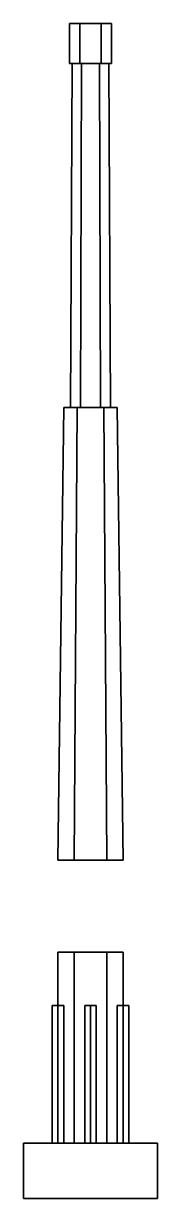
# Model space of a CAD drawing. Extents: x -0.35 to 0.35, y -1.1 to 5.05.
import ezdxf

# ---------------------------------------------------------------- set-up
doc = ezdxf.new("R2010")
doc.units = 0
doc.layers.add('BARREL', color=1, linetype='CONTINUOUS')

msp = doc.modelspace()

# ---------------------------------------------------------------- linework, layer by layer
at = {"layer": 'BARREL'}
for points in [[(-0.11, 5.05), (-0.055, 5.05, -0.0953), (-0.055, 4.84, -0.0953), (-0.11, 4.84)], [(-0.055, 5.05, 0.0953), (-0.11, 5.05), (-0.11, 4.84), (-0.055, 4.84, 0.0953)], [(-0.11, 5.05), (-0.055, 5.05, 0.0953), (-0.055, 4.84, 0.0953), (-0.11, 4.84)], [(-0.055, 5.05, -0.0953), (-0.11, 5.05), (-0.11, 4.84), (-0.055, 4.84, -0.0953)], [(-0.055, 5.05, -0.0953), (0.055, 5.05, -0.0953), (0.055, 4.84, -0.0953), (-0.055, 4.84, -0.0953)], [(0.055, 5.05, 0.0953), (-0.055, 5.05, 0.0953), (-0.055, 4.84, 0.0953), (0.055, 4.84, 0.0953)], [(-0.055, 5.05, 0.0953), (0.055, 5.05, 0.0953), (0.055, 4.84, 0.0953), (-0.055, 4.84, 0.0953)], [(0.055, 5.05, -0.0953), (-0.055, 5.05, -0.0953), (-0.055, 4.84, -0.0953), (0.055, 4.84, -0.0953)], [(0.055, 5.05, -0.0953), (0.11, 5.05), (0.11, 4.84), (0.055, 4.84, -0.0953)], [(0.11, 5.05), (0.055, 5.05, 0.0953), (0.055, 4.84, 0.0953), (0.11, 4.84)], [(0.055, 5.05, 0.0953), (0.11, 5.05), (0.11, 4.84), (0.055, 4.84, 0.0953)], [(0.11, 5.05), (0.055, 5.05, -0.0953), (0.055, 4.84, -0.0953), (0.11, 4.84)], [(-0.095, 4.84), (-0.0475, 4.84, -0.0823), (-0.0525, 3.04, -0.0909), (-0.105, 3.04)], [(-0.0475, 4.84, 0.0823), (-0.095, 4.84), (-0.105, 3.04), (-0.0525, 3.04, 0.0909)], [(0.095, 4.84), (-0.095, 4.84), (-0.0475, 4.84, 0.0823), (0.0475, 4.84, 0.0823)], [(0.0475, 4.84, -0.0823), (-0.0475, 4.84, -0.0823), (-0.095, 4.84), (0.095, 4.84)], [(-0.0475, 4.84, -0.0823), (0.0475, 4.84, -0.0823), (0.0525, 3.04, -0.0909), (-0.0525, 3.04, -0.0909)], [(0.0475, 4.84, 0.0823), (-0.0475, 4.84, 0.0823), (-0.0525, 3.04, 0.0909), (0.0525, 3.04, 0.0909)], [(0.0475, 4.84, -0.0823), (0.095, 4.84), (0.105, 3.04), (0.0525, 3.04, -0.0909)], [(0.095, 4.84), (0.0475, 4.84, 0.0823), (0.0525, 3.04, 0.0909), (0.105, 3.04)], [(-0.14, 3.04), (-0.07, 3.04, -0.1212), (-0.085, 0.67, -0.1472), (-0.17, 0.67)], [(-0.07, 3.04, 0.1212), (-0.14, 3.04), (-0.17, 0.67), (-0.085, 0.67, 0.1472)], [(0.07, 3.04, -0.1212), (-0.07, 3.04, -0.1212), (-0.14, 3.04), (0.14, 3.04)], [(0.14, 3.04), (-0.14, 3.04), (-0.07, 3.04, 0.1212), (0.07, 3.04, 0.1212)], [(-0.07, 3.04, -0.1212), (0.07, 3.04, -0.1212), (0.085, 0.67, -0.1472), (-0.085, 0.67, -0.1472)], [(0.07, 3.04, 0.1212), (-0.07, 3.04, 0.1212), (-0.085, 0.67, 0.1472), (0.085, 0.67, 0.1472)], [(0.07, 3.04, -0.1212), (0.14, 3.04), (0.17, 0.67), (0.085, 0.67, -0.1472)], [(0.14, 3.04), (0.07, 3.04, 0.1212), (0.085, 0.67, 0.1472), (0.17, 0.67)], [(-0.17, 0.19), (-0.085, 0.19, -0.1472), (-0.085, -0.81, -0.1472), (-0.17, -0.81)], [(-0.085, 0.19, 0.1472), (-0.17, 0.19), (-0.17, -0.81), (-0.085, -0.81, 0.1472)], [(-0.085, 0.19, -0.1472), (0.085, 0.19, -0.1472), (0.085, -0.81, -0.1472), (-0.085, -0.81, -0.1472)], [(0.085, 0.19, 0.1472), (-0.085, 0.19, 0.1472), (-0.085, -0.81, 0.1472), (0.085, -0.81, 0.1472)], [(0.085, 0.19, -0.1472), (0.17, 0.19), (0.17, -0.81), (0.085, -0.81, -0.1472)], [(0.17, 0.19), (0.085, 0.19, 0.1472), (0.085, -0.81, 0.1472), (0.17, -0.81)], [(-0.17, -0.09, -0.32), (-0.2, -0.09, -0.35), (-0.2, -0.81, -0.35), (-0.17, -0.81, -0.32)], [(-0.2, -0.09, -0.35), (-0.17, -0.09, -0.38), (-0.17, -0.81, -0.38), (-0.2, -0.81, -0.35)], [(-0.14, -0.09, -0.35), (-0.17, -0.09, -0.32), (-0.17, -0.81, -0.32), (-0.14, -0.81, -0.35)], [(-0.17, -0.09, -0.38), (-0.14, -0.09, -0.35), (-0.14, -0.81, -0.35), (-0.17, -0.81, -0.38)], [(-0.03, -0.09, 0.36), (0, -0.09, 0.33), (0, -0.81, 0.33), (-0.03, -0.81, 0.36)], [(0, -0.09, 0.39), (-0.03, -0.09, 0.36), (-0.03, -0.81, 0.36), (0, -0.81, 0.39)], [(0, -0.09, 0.33), (0.03, -0.09, 0.36), (0.03, -0.81, 0.36), (0, -0.81, 0.33)], [(0.03, -0.09, 0.36), (0, -0.09, 0.39), (0, -0.81, 0.39), (0.03, -0.81, 0.36)], [(0.14, -0.09, -0.35), (0.17, -0.09, -0.38), (0.17, -0.81, -0.38), (0.14, -0.81, -0.35)], [(0.17, -0.09, -0.32), (0.14, -0.09, -0.35), (0.14, -0.81, -0.35), (0.17, -0.81, -0.32)], [(0.17, -0.09, -0.38), (0.2, -0.09, -0.35), (0.2, -0.81, -0.35), (0.17, -0.81, -0.38)], [(0.2, -0.09, -0.35), (0.17, -0.09, -0.32), (0.17, -0.81, -0.32), (0.2, -0.81, -0.35)], [(-0.35, -0.81, 0.42), (-0.35, -0.81, -0.41), (-0.35, -1.1, -0.41), (-0.35, -1.1, 0.42)], [(0.35, -0.81, 0.42), (0.35, -0.81, -0.41), (-0.35, -0.81, -0.41), (-0.35, -0.81, 0.42)], [(-0.35, -1.1, -0.41), (-0.35, -0.81, -0.41), (0.35, -0.81, -0.41), (0.35, -1.1, -0.41)], [(0.35, -1.1, 0.42), (0.35, -0.81, 0.42), (-0.35, -0.81, 0.42), (-0.35, -1.1, 0.42)], [(0.35, -1.1, -0.41), (0.35, -0.81, -0.41), (0.35, -0.81, 0.42), (0.35, -1.1, 0.42)], [(-0.35, -1.1, 0.42), (-0.35, -1.1, -0.41), (0.35, -1.1, -0.41), (0.35, -1.1, 0.42)]]:
    msp.add_3dface(points, dxfattribs=at)

doc.saveas('drawing.dxf')
